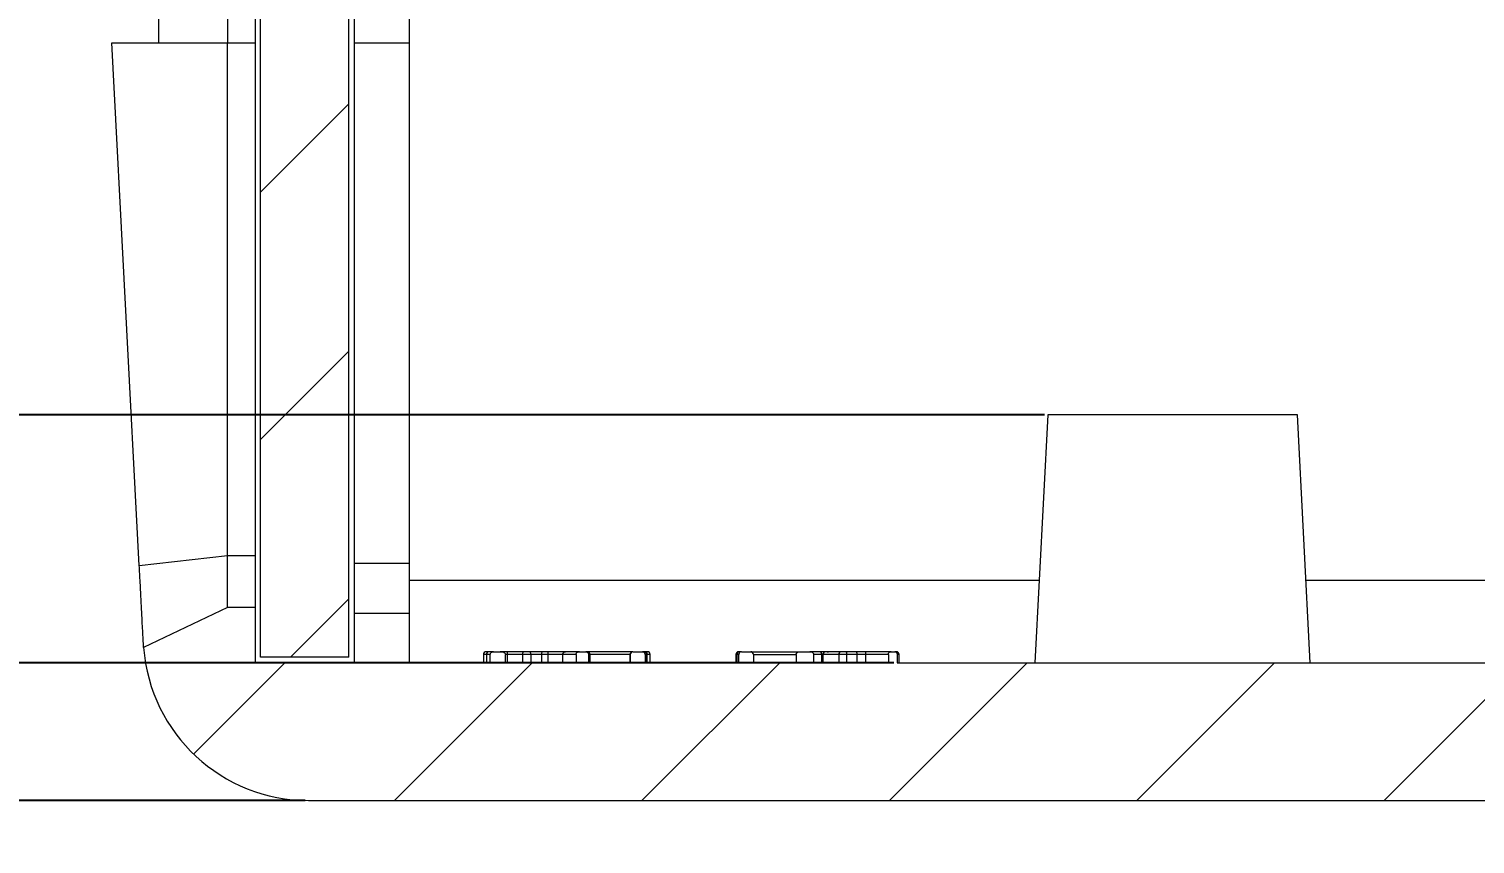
# Model space of a CAD drawing. Header units: millimetres. Extents: x 305 to 730, y -58 to 227.
# Drawn here: x 573.28 to 599.52, y 43.56 to 58.35 of the extents above; entities that cross this region are included whole.
import ezdxf

# ---------------------------------------------------------------- set-up
doc = ezdxf.new("R2010")
doc.units = ezdxf.units.MM
doc.header["$PDSIZE"] = -1
doc.styles.add('SLDTEXTSTYLE1', font='calibri.ttf')
doc.dimstyles.new('SLDDIMSTYLE2', dxfattribs={"dimtxt": 4, "dimasz": 6, "dimexe": 0, "dimexo": 0.0625, "dimgap": 1, "dimtad": 1, "dimrnd": 1e-09, "dimzin": 4, "dimdsep": 46, "dimtxsty": 'SLDTEXTSTYLE1', "dimsah": 1, "dimcen": 0.09, "dimadec": 0, "dimazin": 1, "dimtfac": 1, "dimtofl": 0, "dimtmove": 0, "dimatfit": 3, "dimfxl": 1, "dimfrac": 2, "dimtolj": 1, "dimtzin": 12, "dimarcsym": 0})
doc.dimstyles.new('SLDDIMSTYLE4', dxfattribs={"dimtxt": 4, "dimasz": 6, "dimexe": 0, "dimexo": 0.0625, "dimgap": 1, "dimtad": 1, "dimrnd": 1e-09, "dimzin": 12, "dimdsep": 46, "dimtxsty": 'SLDTEXTSTYLE1', "dimsah": 1, "dimcen": 0.09, "dimadec": 0, "dimazin": 3, "dimtfac": 1, "dimtofl": 0, "dimtmove": 0, "dimatfit": 3, "dimfxl": 1, "dimfrac": 2, "dimtolj": 1, "dimtzin": 12, "dimarcsym": 0})
pattern_1 = [(45, (300.203, -64.7303), (-2.245064, 2.245064), [])]

# ---------------------------------------------------------------- blocks, each defined once
blk = doc.blocks.new('*D108')
at = {"color": 0, "linetype": 'Continuous', "lineweight": -2, "transparency": 16777216}
for p, q in [((579.119, 68.853), (568.956, 68.853)), ((568.956, 62.853), (568.956, 57.353)), ((591.705, 51.353), (568.956, 51.353)), ((568.956, 51.353), (568.956, 4.124))]:
    blk.add_line(p, q, dxfattribs=at)
at = {"color": 0, "linetype": 'Continuous', "transparency": 16777216}
for points in [[(567.956, 62.853), (569.956, 62.853), (568.956, 68.853)], [(567.956, 57.353), (569.956, 57.353), (568.956, 51.353)]]:
    blk.add_solid(points, dxfattribs=at)
at = {"layer": 'Defpoints', "color": 0, "linetype": 'Continuous', "transparency": 16777216}
for p in [(579.182, 68.853), (568.956, 51.353), (591.768, 51.353)]:
    blk.add_point(p, dxfattribs=at)
at = {"color": 0, "linetype": 'Continuous', "lineweight": 0, "transparency": 16777216, "insert": (563.956, 18.624), "char_height": 4, "attachment_point": 2, "rotation": 90, "style": 'SLDTEXTSTYLE1'}
blk.add_mtext('\\A1;17.50 [0.69]', dxfattribs=at)
blk = doc.blocks.new('*D109')
at = {"color": 0, "linetype": 'Continuous', "lineweight": -2, "transparency": 16777216}
for p, q in [((578.287, 72.353), (552.536, 72.353)), ((552.536, 66.353), (552.536, 50.353)), ((578.287, 44.353), (552.536, 44.353)), ((552.536, 44.353), (552.536, 11.603))]:
    blk.add_line(p, q, dxfattribs=at)
at = {"color": 0, "linetype": 'Continuous', "transparency": 16777216}
for points in [[(551.536, 66.353), (553.536, 66.353), (552.536, 72.353)], [(551.536, 50.353), (553.536, 50.353), (552.536, 44.353)]]:
    blk.add_solid(points, dxfattribs=at)
at = {"layer": 'Defpoints', "color": 0, "linetype": 'Continuous', "transparency": 16777216}
for p in [(578.349, 72.353), (552.536, 44.353), (578.349, 44.353)]:
    blk.add_point(p, dxfattribs=at)
at = {"color": 0, "linetype": 'Continuous', "lineweight": 0, "transparency": 16777216, "insert": (547.536, 22.353), "char_height": 4, "attachment_point": 2, "rotation": 90, "style": 'SLDTEXTSTYLE1'}
blk.add_mtext('\\A1;28 [1.10]', dxfattribs=at)
blk = doc.blocks.new('*D110')
at = {"color": 0, "linetype": 'Continuous', "lineweight": -2, "transparency": 16777216}
for p, q in [((579.119, 68.853), (560.545, 68.853)), ((560.545, 62.853), (560.545, 52.853)), ((588.973, 46.853), (560.545, 46.853)), ((560.545, 46.853), (560.545, 10.603))]:
    blk.add_line(p, q, dxfattribs=at)
at = {"color": 0, "linetype": 'Continuous', "transparency": 16777216}
for points in [[(559.545, 62.853), (561.545, 62.853), (560.545, 68.853)], [(559.545, 52.853), (561.545, 52.853), (560.545, 46.853)]]:
    blk.add_solid(points, dxfattribs=at)
at = {"layer": 'Defpoints', "color": 0, "linetype": 'Continuous', "transparency": 16777216}
for p in [(579.182, 68.853), (560.545, 46.853), (589.036, 46.853)]:
    blk.add_point(p, dxfattribs=at)
at = {"color": 0, "linetype": 'Continuous', "lineweight": 0, "transparency": 16777216, "insert": (555.545, 22.353), "char_height": 4, "attachment_point": 2, "rotation": 90, "style": 'SLDTEXTSTYLE1'}
blk.add_mtext('\\A1;22 [0.87]', dxfattribs=at)

msp = doc.modelspace()

# ---------------------------------------------------------------- hatches: boundary and pattern name
at = {"linetype": 'Continuous', "lineweight": 0}
h = msp.add_hatch(dxfattribs=at)
h.set_pattern_fill('ANSI31', style=0)
h.set_pattern_definition(pattern_1)
h.paths.add_polyline_path([(577.4817, 46.9534), (579.0817, 46.9534), (579.0817, 69.8534), (577.4817, 69.8534)], flags=0)
h = msp.add_hatch(dxfattribs=at)
h.set_pattern_fill('ANSI31', style=0)
h.set_pattern_definition(pattern_1)
edge = h.paths.add_edge_path(flags=0)
edge.add_line((581.64927, 46.8534), (580.1817, 46.8534))
edge.add_line((580.1817, 46.8534), (580.1817, 47.7444))
edge.add_line((580.1817, 47.7444), (579.1817, 47.7444))
edge.add_line((579.1817, 47.7444), (579.1817, 46.8534))
edge.add_line((579.1817, 46.8534), (577.3817, 46.8534))
edge.add_line((577.3817, 46.8534), (577.3817, 47.8534))
edge.add_line((577.3817, 47.8534), (576.8817, 47.8534))
edge.add_line((576.8817, 47.8534), (575.3577, 47.12769))
edge.add_arc((578.3492, 47.3534), 3, 184.314869, 270)
edge.add_line((578.3492, 44.3534), (637.7142, 44.3534))
edge.add_arc((637.7142, 47.3534), 3, 270, 355.685131)
edge.add_line((640.7057, 47.12769), (639.1817, 47.8534))
edge.add_line((639.1817, 47.8534), (638.6817, 47.8534))
edge.add_line((638.6817, 47.8534), (638.6817, 46.8534))
edge.add_line((638.6817, 46.8534), (636.8817, 46.8534))
edge.add_line((636.8817, 46.8534), (636.8817, 47.7444))
edge.add_line((636.8817, 47.7444), (635.8817, 47.7444))
edge.add_line((635.8817, 47.7444), (635.8817, 46.8534))
edge.add_line((635.8817, 46.8534), (589.03585, 46.8534))
edge.add_line((589.03585, 46.8534), (589.03585, 47.0034))
edge.add_spline(control_points=[(589.03585, 47.0034), (589.03585, 47.00803), (589.03519, 47.01271), (589.03392, 47.01716), (589.03238, 47.02254), (589.02989, 47.02773), (589.02665, 47.03229), (589.02342, 47.03686), (589.01935, 47.04094), (589.01478, 47.04418), (589.01022, 47.04742), (589.00503, 47.04991), (588.99965, 47.05146), (588.99518, 47.05274), (588.99048, 47.0534), (588.98583, 47.0534)], knot_values=[0.00016588, 0.00016588, 0.00016588, 0.00016588, 0.00017989, 0.00017989, 0.00017989, 0.00019682, 0.00019682, 0.00019682, 0.00021377, 0.00021377, 0.00021377, 0.00023071, 0.00023071, 0.00023071, 0.00024478, 0.00024478, 0.00024478, 0.00024478], weights=[1, 1, 1, 1, 1, 1, 1, 1, 1, 1, 1, 1, 1, 1, 1, 1], degree=3, periodic=0)
edge.add_line((588.98583, 47.0534), (588.92377, 47.0534))
edge.add_spline(control_points=[(588.92377, 47.0534), (588.9187, 47.0534), (588.91356, 47.05262), (588.90872, 47.05109), (588.90337, 47.04941), (588.89824, 47.04679), (588.89375, 47.04344), (588.88926, 47.0401), (588.88529, 47.03594), (588.88217, 47.0313), (588.87904, 47.02666), (588.87667, 47.02142), (588.87526, 47.01601), (588.87438, 47.01265), (588.87385, 47.00917), (588.87369, 47.0057), (588.87366, 47.00494), (588.87364, 47.00417), (588.87364, 47.0034)], knot_values=[0.0002496, 0.0002496, 0.0002496, 0.0002496, 0.00026497, 0.00026497, 0.00026497, 0.00028193, 0.00028193, 0.00028193, 0.00029886, 0.00029886, 0.00029886, 0.00031578, 0.00031578, 0.00031578, 0.00032621, 0.00032621, 0.00032621, 0.00032851, 0.00032851, 0.00032851, 0.00032851], weights=[1, 1, 1, 1, 1, 1, 1, 1, 1, 1, 1, 1, 1, 1, 1, 1, 1, 1, 1], degree=3, periodic=0)
edge.add_line((588.87364, 47.0034), (588.87364, 46.8534))
edge.add_line((588.87364, 46.8534), (587.51791, 46.8534))
edge.add_line((587.51791, 46.8534), (587.51791, 47.0034))
edge.add_spline(control_points=[(587.51791, 47.0034), (587.51791, 47.00521), (587.51775, 47.00701), (587.51745, 47.00879), (587.5168, 47.01259), (587.51544, 47.0163), (587.51359, 47.01968), (587.51125, 47.02396), (587.5081, 47.02782), (587.50456, 47.03116), (587.49974, 47.0357), (587.49409, 47.03941), (587.48817, 47.04238), (587.47884, 47.04708), (587.46858, 47.0501), (587.45827, 47.05177), (587.45153, 47.05287), (587.44467, 47.0534), (587.43784, 47.0534)], knot_values=[0.00021324, 0.00021324, 0.00021324, 0.00021324, 0.00021865, 0.00021865, 0.00021865, 0.00023023, 0.00023023, 0.00023023, 0.00024488, 0.00024488, 0.00024488, 0.00026483, 0.00026483, 0.00026483, 0.00029643, 0.00029643, 0.00029643, 0.00031707, 0.00031707, 0.00031707, 0.00031707], weights=[1, 1, 1, 1, 1, 1, 1, 1, 1, 1, 1, 1, 1, 1, 1, 1, 1, 1, 1], degree=3, periodic=0)
edge.add_line((587.43784, 47.0534), (587.27916, 47.0534))
edge.add_spline(control_points=[(587.27916, 47.0534), (587.27538, 47.0534), (587.27159, 47.05323), (587.26783, 47.05288), (587.25612, 47.05181), (587.24436, 47.04905), (587.23361, 47.04431), (587.22652, 47.04118), (587.21971, 47.0371), (587.21395, 47.03193), (587.21058, 47.02889), (587.20752, 47.02542), (587.20512, 47.02158), (587.20269, 47.0177), (587.20088, 47.0133), (587.20009, 47.00879), (587.19978, 47.00702), (587.19963, 47.00521), (587.19963, 47.0034)], knot_values=[0.000314, 0.000314, 0.000314, 0.000314, 0.00032543, 0.00032543, 0.00032543, 0.00036119, 0.00036119, 0.00036119, 0.00038464, 0.00038464, 0.00038464, 0.0003983, 0.0003983, 0.0003983, 0.00041218, 0.00041218, 0.00041218, 0.00041759, 0.00041759, 0.00041759, 0.00041759], weights=[1, 1, 1, 1, 1, 1, 1, 1, 1, 1, 1, 1, 1, 1, 1, 1, 1, 1, 1], degree=3, periodic=0)
edge.add_line((587.19963, 47.0034), (587.19963, 46.8534))
edge.add_line((587.19963, 46.8534), (586.42489, 46.8534))
edge.add_line((586.42489, 46.8534), (586.42489, 47.0034))
edge.add_arc((586.37489, 47.0034), 0.05, 0, 90)
edge.add_line((586.37489, 47.0534), (586.20692, 47.0534))
edge.add_arc((586.20692, 47.0034), 0.05, 90, 180)
edge.add_line((586.15692, 47.0034), (586.15692, 46.8534))
edge.add_line((586.15692, 46.8534), (584.46289, 46.8534))
edge.add_line((584.46289, 46.8534), (584.46289, 47.0034))
edge.add_arc((584.41289, 47.0034), 0.05, 0, 90)
edge.add_line((584.41289, 47.0534), (584.23829, 47.0534))
edge.add_ellipse((584.23829, 47.0034), major_axis=(-0.05, 0), ratio=0.99999521, start_angle=270, end_angle=360)
edge.add_line((584.18829, 47.0034), (584.18829, 46.8534))
edge.add_line((584.18829, 46.8534), (583.4326, 46.8534))
edge.add_line((583.4326, 46.8534), (583.4326, 47.0034))
edge.add_spline(control_points=[(583.4326, 47.0034), (583.4326, 47.00363), (583.4326, 47.00386), (583.4326, 47.00408), (583.43252, 47.00963), (583.43145, 47.01523), (583.4295, 47.02042), (583.42746, 47.02583), (583.4244, 47.03093), (583.42063, 47.03531), (583.4167, 47.03985), (583.41188, 47.04375), (583.40663, 47.04666), (583.40127, 47.04964), (583.3953, 47.0517), (583.38924, 47.05269), (583.38633, 47.05316), (583.38337, 47.0534), (583.38042, 47.0534)], knot_values=[0.00016568, 0.00016568, 0.00016568, 0.00016568, 0.00016636, 0.00016636, 0.00016636, 0.00018316, 0.00018316, 0.00018316, 0.00020068, 0.00020068, 0.00020068, 0.00021892, 0.00021892, 0.00021892, 0.00023753, 0.00023753, 0.00023753, 0.00024644, 0.00024644, 0.00024644, 0.00024644], weights=[1, 1, 1, 1, 1, 1, 1, 1, 1, 1, 1, 1, 1, 1, 1, 1, 1, 1, 1], degree=3, periodic=0)
edge.add_line((583.38042, 47.0534), (583.26929, 47.0534))
edge.add_spline(control_points=[(583.26929, 47.0534), (583.26658, 47.0534), (583.26386, 47.05326), (583.26117, 47.05297), (583.25398, 47.05219), (583.24682, 47.05038), (583.24015, 47.04757), (583.23357, 47.0448), (583.22731, 47.041), (583.222, 47.03624), (583.21824, 47.03289), (583.21489, 47.02899), (583.21227, 47.02469), (583.20962, 47.02037), (583.20767, 47.01552), (583.20673, 47.01054), (583.20629, 47.00819), (583.20606, 47.00579), (583.20606, 47.0034)], knot_values=[0.00026877, 0.00026877, 0.00026877, 0.00026877, 0.00027689, 0.00027689, 0.00027689, 0.00029864, 0.00029864, 0.00029864, 0.00032012, 0.00032012, 0.00032012, 0.00033521, 0.00033521, 0.00033521, 0.00035044, 0.00035044, 0.00035044, 0.00035759, 0.00035759, 0.00035759, 0.00035759], weights=[1, 1, 1, 1, 1, 1, 1, 1, 1, 1, 1, 1, 1, 1, 1, 1, 1, 1, 1], degree=3, periodic=0)
edge.add_line((583.20606, 47.0034), (583.20606, 46.8534))
edge.add_line((583.20606, 46.8534), (581.92451, 46.8534))
edge.add_line((581.92451, 46.8534), (581.92451, 47.0034))
edge.add_spline(control_points=[(581.92451, 47.0034), (581.92451, 47.00627), (581.92402, 47.00917), (581.92314, 47.01189), (581.92207, 47.01516), (581.92042, 47.01827), (581.91842, 47.02108), (581.91466, 47.02638), (581.90962, 47.03082), (581.90425, 47.03448), (581.89891, 47.03811), (581.8931, 47.04107), (581.88713, 47.04351), (581.87152, 47.04989), (581.85436, 47.05298), (581.8375, 47.05336), (581.83637, 47.05339), (581.83523, 47.0534), (581.83409, 47.0534)], knot_values=[0.00032922, 0.00032922, 0.00032922, 0.00032922, 0.00033781, 0.00033781, 0.00033781, 0.00034808, 0.00034808, 0.00034808, 0.00036766, 0.00036766, 0.00036766, 0.00038696, 0.00038696, 0.00038696, 0.00043812, 0.00043812, 0.00043812, 0.00044152, 0.00044152, 0.00044152, 0.00044152], weights=[1, 1, 1, 1, 1, 1, 1, 1, 1, 1, 1, 1, 1, 1, 1, 1, 1, 1, 1], degree=3, periodic=0)
edge.add_line((581.83409, 47.0534), (581.70474, 47.0534))
edge.add_spline(control_points=[(581.70474, 47.0534), (581.70397, 47.0534), (581.7032, 47.05339), (581.70243, 47.05336), (581.69612, 47.05313), (581.68977, 47.05191), (581.68383, 47.04975), (581.67843, 47.04779), (581.67325, 47.04499), (581.66869, 47.04148), (581.66438, 47.03817), (581.66054, 47.03415), (581.65748, 47.02967), (581.65442, 47.02517), (581.65208, 47.02008), (581.65072, 47.01481), (581.65012, 47.01248), (581.6497, 47.01008), (581.64947, 47.00768), (581.64933, 47.00626), (581.64927, 47.00483), (581.64927, 47.0034)], knot_values=[0.00026416, 0.00026416, 0.00026416, 0.00026416, 0.00026648, 0.00026648, 0.00026648, 0.00028569, 0.00028569, 0.00028569, 0.00030317, 0.00030317, 0.00030317, 0.00031966, 0.00031966, 0.00031966, 0.00033622, 0.00033622, 0.00033622, 0.00034346, 0.00034346, 0.00034346, 0.00034776, 0.00034776, 0.00034776, 0.00034776], weights=[1, 1, 1, 1, 1, 1, 1, 1, 1, 1, 1, 1, 1, 1, 1, 1, 1, 1, 1, 1, 1, 1], degree=3, periodic=0)
edge.add_line((581.64927, 47.0034), (581.64927, 46.8534))

# ---------------------------------------------------------------- linework, layer by layer
at = {"color": 7, "linetype": 'Continuous', "lineweight": 15}
for p, q in [((577.4817, 46.95341), (577.4817, 69.8534)), ((579.08173, 46.95341), (579.08173, 69.8534)), ((575.63169, 58.10342), (575.63169, 58.60338)), ((576.88172, 58.60338), (576.88172, 58.10342)), ((577.38169, 58.60338), (577.38169, 58.10342)), ((579.18175, 58.10342), (579.18175, 58.60338)), ((580.18167, 58.10342), (580.18167, 58.60338)), ((574.78173, 58.10342), (575.63169, 58.10342)), ((575.27884, 48.61644), (574.78173, 58.10342)), ((575.63169, 58.10342), (576.88172, 58.10342)), ((576.88172, 58.10342), (577.38169, 58.10342)), ((576.88172, 48.80104), (576.88172, 58.10342)), ((577.38169, 58.10342), (577.38169, 48.80104)), ((579.18175, 58.10342), (580.18167, 58.10342)), ((579.18175, 48.65322), (579.18175, 58.10342)), ((580.18167, 48.65322), (580.18167, 58.10342)), ((591.76751, 51.35343), (591.53171, 46.8534)), ((596.29591, 51.35343), (591.76751, 51.35343)), ((596.53171, 46.8534), (596.29591, 51.35343)), ((575.27884, 48.61644), (576.88172, 48.80104)), ((576.88172, 47.85338), (576.88172, 48.80104)), ((576.88172, 48.80104), (577.38169, 48.80104)), ((577.38169, 48.80104), (577.38169, 47.85338)), ((580.18167, 48.65322), (579.18175, 48.65322)), ((579.18175, 47.74443), (579.18175, 48.65322)), ((580.18167, 47.74443), (580.18167, 48.65322)), ((580.18167, 48.35341), (591.61027, 48.35341)), ((596.45315, 48.35341), (612.60171, 48.35341)), ((576.88172, 47.85338), (575.35775, 47.1277)), ((577.38169, 47.85338), (576.88172, 47.85338)), ((577.38169, 47.85338), (577.38169, 46.8534)), ((579.18175, 46.8534), (579.18175, 47.74443)), ((580.18167, 47.74443), (579.18175, 47.74443)), ((580.18167, 46.8534), (580.18167, 47.74443)), ((575.35775, 47.1277), (575.35334, 47.19642)), ((581.52361, 47.00342), (581.52361, 46.8534)), ((581.6284, 47.05343), (581.57368, 47.05343)), ((581.57869, 47.00342), (581.57869, 46.8534)), ((581.70469, 47.05343), (581.62876, 47.05343)), ((581.64926, 46.8534), (581.64926, 47.00342)), ((581.70469, 47.05343), (581.83403, 47.05343)), ((581.95992, 47.05343), (581.83058, 47.05343)), ((581.92451, 46.8534), (581.92451, 47.00342)), ((582.24733, 47.05343), (581.95992, 47.05343)), ((581.96278, 46.8534), (581.96278, 47.00342)), ((582.24113, 47.00342), (581.96278, 47.00342)), ((582.24113, 46.8534), (582.24113, 47.00342)), ((582.34079, 47.05343), (582.24733, 47.05343)), ((582.58887, 47.05343), (582.34079, 47.05343)), ((582.39074, 46.8534), (582.39074, 47.00342)), ((582.69854, 47.00342), (582.58696, 47.00342)), ((582.58696, 46.8534), (582.58696, 47.00342)), ((582.69139, 47.05343), (582.58887, 47.05343)), ((583.01504, 47.05343), (582.69139, 47.05343)), ((582.69854, 46.8534), (582.69854, 47.00342)), ((582.96497, 46.8534), (582.96497, 47.00342)), ((583.26669, 47.05343), (583.01504, 47.05343)), ((583.20601, 47.00342), (583.20601, 46.8534)), ((583.26931, 47.05343), (583.38042, 47.05343)), ((583.40986, 47.05343), (583.38042, 47.05343)), ((584.23586, 47.05343), (583.40986, 47.05343)), ((583.43263, 47.00342), (583.43263, 46.8534)), ((583.45993, 46.8534), (583.45993, 47.00342)), ((584.18603, 47.00342), (584.18603, 46.8534)), ((584.1883, 47.00342), (584.18603, 47.00342)), ((584.1883, 46.8534), (584.1883, 47.00342)), ((584.23825, 47.05343), (584.23586, 47.05343)), ((584.23825, 47.05343), (584.41289, 47.05343)), ((584.41301, 47.05343), (584.41289, 47.05343)), ((584.41301, 47.05343), (584.4409, 47.05343)), ((584.4409, 47.05343), (584.44901, 47.05343)), ((584.50039, 47.05343), (584.44901, 47.05343)), ((584.46284, 47.00342), (584.46284, 46.8534)), ((584.46308, 47.00342), (584.46284, 47.00342)), ((584.46308, 46.8534), (584.46308, 47.00342)), ((584.49121, 46.8534), (584.49121, 47.00342)), ((584.4992, 46.8534), (584.4992, 47.00342)), ((584.55034, 46.8534), (584.55034, 47.00342)), ((586.10638, 47.00342), (586.10638, 46.8534)), ((586.12235, 47.00342), (586.12235, 46.8534)), ((586.1723, 47.05343), (586.15644, 47.05343)), ((586.15692, 46.8534), (586.15692, 47.00342)), ((586.20687, 47.05343), (586.1723, 47.05343)), ((586.20687, 47.05343), (586.37484, 47.05343)), ((586.4249, 47.00342), (587.19964, 47.00342)), ((586.4249, 47.00342), (586.4249, 46.8534)), ((587.19964, 47.00342), (587.19964, 46.8534)), ((587.27916, 47.05343), (587.43783, 47.05343)), ((587.61783, 47.05343), (587.44855, 47.05343)), ((587.51793, 47.00342), (587.51793, 46.8534)), ((587.73597, 47.05343), (587.61783, 47.05343)), ((587.66742, 46.8534), (587.66742, 47.00342)), ((587.68709, 47.00342), (587.66742, 47.00342)), ((587.68709, 47.00342), (587.68709, 46.8534)), ((588.02648, 47.05343), (587.73597, 47.05343)), ((587.76458, 47.05343), (587.78639, 47.05343)), ((587.97319, 47.00342), (587.97319, 46.8534)), ((588.11028, 47.05343), (588.02326, 47.05343)), ((588.28087, 47.05343), (588.11028, 47.05343)), ((588.31008, 47.00342), (588.11958, 47.00342)), ((588.11958, 46.8534), (588.11958, 47.00342)), ((588.4579, 47.05343), (588.28087, 47.05343)), ((588.31008, 46.8534), (588.31008, 47.00342)), ((588.46767, 47.00342), (588.31008, 47.00342)), ((588.92377, 47.05343), (588.4579, 47.05343)), ((588.46767, 46.8534), (588.46767, 47.00342)), ((588.87358, 47.00342), (588.87358, 46.8534)), ((588.92377, 47.05343), (588.98588, 47.05343)), ((589.01854, 47.05343), (588.98981, 47.05343)), ((589.03583, 47.00342), (589.03583, 46.8534)), ((589.03928, 46.8534), (589.03928, 47.00342)), ((589.06861, 46.8534), (589.06861, 47.00342)), ((577.38169, 46.8534), (579.18175, 46.8534)), ((579.08173, 46.95341), (577.4817, 46.95341)), ((580.18167, 46.8534), (581.64926, 46.8534)), ((581.92451, 46.8534), (583.20601, 46.8534)), ((583.43263, 46.8534), (584.1883, 46.8534)), ((584.46284, 46.8534), (586.15692, 46.8534)), ((586.4249, 46.8534), (587.19964, 46.8534)), ((587.51793, 46.8534), (588.87358, 46.8534)), ((589.03583, 46.8534), (635.88162, 46.8534)), ((578.34919, 44.3534), (637.7141, 44.3534))]:
    msp.add_line(p, q, dxfattribs=at)
at = {"color": 8, "linetype": 'Continuous', "lineweight": 15}
for p, q in [((581.57869, 47.00342), (581.52361, 47.00342)), ((581.64926, 47.00342), (581.57869, 47.00342)), ((581.96278, 47.00342), (581.91975, 47.00342)), ((582.39074, 47.00342), (582.24113, 47.00342)), ((582.58696, 47.00342), (582.39074, 47.00342)), ((582.96497, 47.00342), (582.69854, 47.00342)), ((583.20601, 47.00342), (582.96497, 47.00342)), ((583.45993, 47.00342), (583.43263, 47.00342)), ((584.18603, 47.00342), (583.45993, 47.00342)), ((584.49121, 47.00342), (584.46308, 47.00342)), ((584.4992, 47.00342), (584.49121, 47.00342)), ((584.55034, 47.00342), (584.4992, 47.00342)), ((586.12235, 47.00342), (586.10638, 47.00342)), ((586.15621, 47.00342), (586.12235, 47.00342)), ((587.66742, 47.00342), (587.51793, 47.00342)), ((587.97319, 47.00342), (587.68709, 47.00342)), ((588.11958, 47.00342), (587.97319, 47.00342)), ((588.87358, 47.00342), (588.46767, 47.00342)), ((589.06861, 47.00342), (589.03678, 47.00342))]:
    msp.add_line(p, q, dxfattribs=at)
at = {"color": 7, "linetype": 'Continuous', "lineweight": 15}
for centre, radius, start, end in [((578.3492, 47.3534), 3, 184.314869, 270), ((581.57364, 47.0034), 0.05, 90, 180), ((581.62875, 47.0034), 0.05, 90, 180), ((582.34077, 47.0034), 0.05, 0, 90), ((583.40988, 47.0034), 0.05, 0, 90), ((584.23829, 47.0034), 0.05, 90, 180), ((584.41289, 47.0034), 0.05, 0, 90), ((584.50038, 47.0034), 0.05, 360, 90), ((586.1564, 47.0034), 0.05, 90, 180), ((586.17233, 47.0034), 0.05, 90, 180), ((586.20692, 47.0034), 0.05, 90, 180), ((586.37489, 47.0034), 0.05, 0, 90), ((587.61754, 47.00355), 0.04988, 359.852137, 89.66783), ((587.73652, 47.004), 0.04943, 90.643462, 180.668862), ((588.02323, 47.0034), 0.05, 90, 180), ((588.98928, 47.0034), 0.05, 360, 90), ((589.01858, 47.0034), 0.05, 360, 90)]:
    msp.add_arc(centre, radius, start, end, dxfattribs=at)
for points, knots in [([(575.35334, 47.19642), (575.34974, 47.26528), (575.3425, 47.40362), (575.32127, 47.80747), (575.29892, 48.23366), (575.28417, 48.51478), (575.27884, 48.61644)], [0, 0, 0, 0, 0.2788979, 0.56034912, 0.84101546, 1, 1, 1, 1]), ([(581.64926, 47.00342), (581.64932, 47.00483), (581.64948, 47.00866), (581.65098, 47.01785), (581.65675, 47.03016), (581.66842, 47.04235), (581.68404, 47.05081), (581.69687, 47.05327), (581.70394, 47.05342), (581.70469, 47.05343)], [0, 0, 0, 0, 0.05134019, 0.13916999, 0.33688197, 0.53400121, 0.74304097, 0.97255616, 1, 1, 1, 1]), ([(581.83403, 47.05343), (581.83519, 47.05342), (581.85318, 47.05317), (581.87801, 47.04877), (581.9047, 47.03516), (581.91726, 47.0241), (581.92352, 47.01259), (581.9242, 47.00629), (581.92451, 47.00342)], [0, 0, 0, 0, 0.030921072, 0.483049715, 0.65663514, 0.831217006, 0.923234446, 1, 1, 1, 1]), ([(581.96278, 47.00342), (581.96277, 47.0086), (581.96274, 47.01892), (581.96221, 47.033), (581.96143, 47.04411), (581.96075, 47.05161), (581.95991, 47.05318), (581.95992, 47.05341), (581.95992, 47.05343)], [0, 0, 0, 0, 0.18811858, 0.37502011, 0.57148811, 0.78653951, 0.98265142, 1, 1, 1, 1]), ([(582.24113, 47.00342), (582.24125, 47.00889), (582.24148, 47.01985), (582.24262, 47.03443), (582.24419, 47.04584), (582.24597, 47.05183), (582.24668, 47.0533), (582.24725, 47.05341), (582.24733, 47.05343)], [0, 0, 0, 0, 0.203977069, 0.408563253, 0.615229579, 0.830717433, 0.975952729, 1, 1, 1, 1]), ([(582.58696, 47.00342), (582.58696, 47.01049), (582.58696, 47.0252), (582.58768, 47.04205), (582.58806, 47.05173), (582.5886, 47.05288), (582.58887, 47.05343)], [0, 0, 0, 0, 0.26982864, 0.56201073, 0.78910082, 1, 1, 1, 1]), ([(582.69854, 47.00342), (582.69837, 47.01049), (582.69801, 47.02523), (582.69629, 47.04199), (582.6937, 47.05177), (582.69214, 47.05289), (582.69139, 47.05343)], [0, 0, 0, 0, 0.2694458, 0.56196897, 0.78773125, 1, 1, 1, 1]), ([(582.96497, 47.00342), (582.96539, 47.00817), (582.96622, 47.01765), (582.97229, 47.03049), (582.98144, 47.04148), (582.99555, 47.05072), (583.00781, 47.05309), (583.01464, 47.05341), (583.01504, 47.05343)], [0, 0, 0, 0, 0.16039522, 0.32050871, 0.49369729, 0.70275958, 0.98273375, 1, 1, 1, 1]), ([(583.20601, 47.00342), (583.20617, 47.0058), (583.20666, 47.01324), (583.21151, 47.02516), (583.22293, 47.03834), (583.23982, 47.04865), (583.25665, 47.05293), (583.26661, 47.05332), (583.26931, 47.05343)], [0, 0, 0, 0, 0.080336289, 0.251726104, 0.422356106, 0.663150535, 0.908492473, 1, 1, 1, 1]), ([(583.38042, 47.05343), (583.38337, 47.05329), (583.39247, 47.05285), (583.40703, 47.04759), (583.42124, 47.03615), (583.43038, 47.02102), (583.43265, 47.0094), (583.43263, 47.00364), (583.43263, 47.00342)], [0, 0, 0, 0, 0.11075652, 0.34146738, 0.56630113, 0.78376852, 0.99179502, 1, 1, 1, 1]), ([(584.23586, 47.05343), (584.22891, 47.05259), (584.21502, 47.05092), (584.19963, 47.03923), (584.19076, 47.02576), (584.18682, 47.01465), (584.18629, 47.00703), (584.18603, 47.00342)], [0, 0, 0, 0, 0.307020559, 0.613334979, 0.756668413, 0.885026935, 1, 1, 1, 1]), ([(584.46308, 47.00342), (584.46268, 47.00809), (584.46182, 47.01819), (584.45504, 47.03185), (584.44411, 47.04377), (584.4294, 47.05185), (584.41845, 47.0529), (584.41301, 47.05343)], [0, 0, 0, 0, 0.14683778, 0.31788974, 0.51186785, 0.75752818, 1, 1, 1, 1]), ([(584.49121, 47.00342), (584.49083, 47.00803), (584.49005, 47.01763), (584.48362, 47.03127), (584.47272, 47.04324), (584.45789, 47.05177), (584.44644, 47.05289), (584.4409, 47.05343)], [0, 0, 0, 0, 0.17504825, 0.36495272, 0.5616682, 0.78793957, 1, 1, 1, 1]), ([(584.49921, 47.0034), (584.49828, 47.0105), (584.49622, 47.02627), (584.47821, 47.04805), (584.45926, 47.05152), (584.44899, 47.0534)], [0, 0, 0, 0, 0.27248685, 0.60579946, 1, 1, 1, 1]), ([(586.37484, 47.05343), (586.55407, 47.05343), (586.87382, 47.05343), (587.15541, 47.05343), (587.27916, 47.05343)], [0, 0, 0, 0, 0.56054434, 1, 1, 1, 1]), ([(587.19964, 47.00342), (587.19975, 47.00522), (587.2001, 47.0116), (587.20449, 47.022), (587.21577, 47.03475), (587.23675, 47.04727), (587.25985, 47.05284), (587.27538, 47.05332), (587.27916, 47.05343)], [0, 0, 0, 0, 0.05250343, 0.18663233, 0.31892608, 0.54559509, 0.88947094, 1, 1, 1, 1]), ([(587.43783, 47.05343), (587.44468, 47.0531), (587.46195, 47.05227), (587.48527, 47.04516), (587.50384, 47.033), (587.51378, 47.02097), (587.51751, 47.01087), (587.51783, 47.00522), (587.51793, 47.00342)], [0, 0, 0, 0, 0.19917636, 0.50161303, 0.6946563, 0.83597682, 0.94785689, 1, 1, 1, 1]), ([(588.11958, 47.00342), (588.1195, 47.00848), (588.11933, 47.0186), (588.1177, 47.03229), (588.11564, 47.04335), (588.11289, 47.05135), (588.11155, 47.05313), (588.11036, 47.05341), (588.11028, 47.05343)], [0, 0, 0, 0, 0.17749234, 0.35465415, 0.54058785, 0.74863802, 0.98298127, 1, 1, 1, 1]), ([(588.31008, 47.00342), (588.3096, 47.01049), (588.30859, 47.02521), (588.30072, 47.04209), (588.29066, 47.05172), (588.28406, 47.05288), (588.28087, 47.05343)], [0, 0, 0, 0, 0.26880418, 0.56027957, 0.78815845, 1, 1, 1, 1]), ([(588.46767, 47.00342), (588.46759, 47.00877), (588.46742, 47.01946), (588.46582, 47.03383), (588.46375, 47.04515), (588.46081, 47.05175), (588.45907, 47.05326), (588.45802, 47.05341), (588.4579, 47.05343)], [0, 0, 0, 0, 0.19825012, 0.39666661, 0.60011407, 0.81478965, 0.9788395, 1, 1, 1, 1]), ([(588.87358, 47.00342), (588.87362, 47.00418), (588.87382, 47.0084), (588.87516, 47.0182), (588.88137, 47.03186), (588.89319, 47.04414), (588.90796, 47.052), (588.91869, 47.05297), (588.92377, 47.05343)], [0, 0, 0, 0, 0.028962571, 0.162114977, 0.376725024, 0.590442436, 0.805914537, 1, 1, 1, 1]), ([(588.98588, 47.05343), (588.99055, 47.05304), (589.00079, 47.05219), (589.01534, 47.04486), (589.02735, 47.03286), (589.03463, 47.01829), (589.03545, 47.00805), (589.03583, 47.00342)], [0, 0, 0, 0, 0.17872469, 0.39226101, 0.60798178, 0.82289207, 1, 1, 1, 1])]:
    msp.add_open_spline(points, degree=3, knots=knots, dxfattribs=at)

# ---------------------------------------------------------------- dimensions: what is measured, and where the dimension line sits
at = {"color": 7, "linetype": 'Continuous', "lineweight": 0}
for base, p1, p2, dimstyle, picture, middle in [((552.5355, 44.3534), (578.3492, 72.3534), (578.3492, 44.3534), 'SLDDIMSTYLE4', '*D109', (552.5355, 22.3534)), ((560.54496, 46.8534), (579.1817, 68.8534), (589.03585, 46.8534), 'SLDDIMSTYLE4', '*D110', (560.54496, 22.3534)), ((568.95646, 51.3534), (579.1817, 68.8534), (591.76753, 51.3534), 'SLDDIMSTYLE2', '*D108', (568.95646, 18.62404))]:
    dim = msp.add_linear_dim(base=base, p1=p1, p2=p2, angle=90, dimstyle=dimstyle, dxfattribs=at)
    dim.commit()
    dim.dimension.update_dxf_attribs({"geometry": picture, "text_midpoint": middle, "dimtype": 160})

doc.saveas('drawing.dxf')
